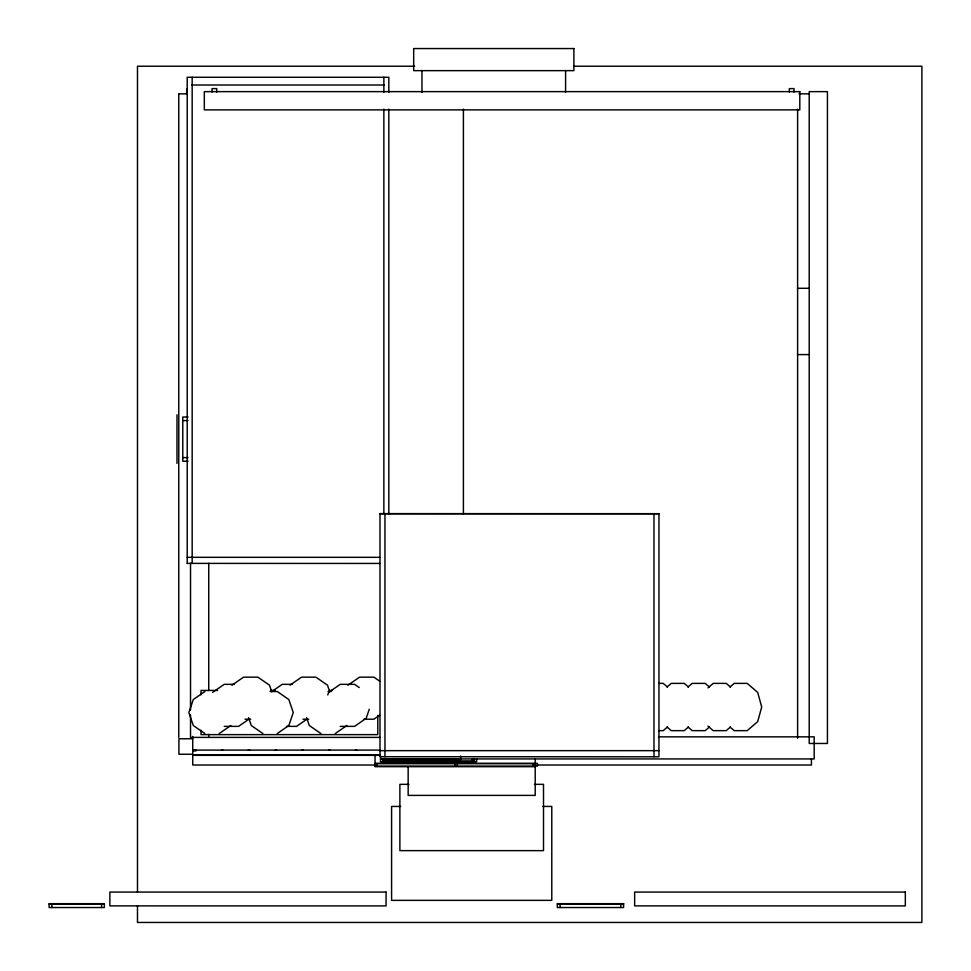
<?xml version="1.0" encoding="UTF-8"?>
<svg xmlns="http://www.w3.org/2000/svg" width="971" height="971" viewBox="0 0 971 971"><rect width="100%" height="100%" fill="white"/><g stroke="black" fill="none" stroke-linecap="round" stroke-linejoin="round"><path stroke-width="1.46" d="M327.749 694.969L328.635 692.372L340.226 684.337L354.573 684.337L359.209 687.553M369.271 709.255L366.164 718.346L354.573 726.369L340.226 726.369M667.053 686.983L671.252 683.378L684.227 683.378L688.427 686.983M688.038 686.983L692.238 683.378L705.213 683.378L709.413 686.983M707.98 687.893L713.236 683.378L726.211 683.378L730.398 686.983M667.429 727.048L663.229 730.653L658.908 730.653M730.022 686.983L734.222 683.378L747.197 683.378L757.696 692.408L761.701 707.009L757.696 721.623L747.197 730.653L734.222 730.653L730.022 727.048M688.427 727.048L684.227 730.653L671.252 730.653L667.053 727.048M709.413 727.048L705.213 730.653L692.238 730.653L688.038 727.048M730.398 727.048L726.211 730.653L713.236 730.653L707.98 726.138M204.893 691.522L193.29 699.545L188.859 712.532L193.29 725.519L204.893 733.554M212.625 692.372L224.228 684.337L234.266 684.337M231.96 685.186L243.563 677.163L257.898 677.163L269.501 685.186L271.71 691.68M271.783 691.57L282.233 684.337L292.271 684.337M219.228 733.554L230.831 725.519M289.965 685.186L301.556 677.163L315.903 677.163L327.506 685.186L329.715 691.68M249.001 719.147L238.563 726.369L224.228 726.369M277.233 733.554L288.836 725.519L293.266 712.532L288.836 699.545L277.233 691.522L270.059 691.522M347.958 685.186L359.561 677.163L373.908 677.163L379.697 681.169M307.006 719.147L296.568 726.369L286.53 726.369M335.238 733.554L346.841 725.519M379.697 715.178L373.908 719.195L363.87 719.195M414.605 66.222L137.481 66.222L137.481 892.143M573.606 66.222L921.892 66.222L921.892 922.45L137.481 922.45L137.481 905.785M191.748 85.011L384.285 85.011M178.919 93.847L187.209 93.847M798.987 93.847L808.661 93.847M797.604 288.29L808.661 288.29M797.604 354.585L808.661 354.585M188.083 417.008L182.779 417.008L182.779 461.189L188.083 461.189M182.779 420.589L188.083 420.589M182.779 457.608L188.083 457.608M379.989 513.671L658.957 513.671L658.957 756.785L379.989 756.725L379.989 513.671L658.957 513.732M187.209 557.318L379.734 557.318M187.209 563.386L379.734 563.447M658.908 683.378L663.229 683.378L667.429 686.983M217.638 690.442L201.009 690.442L201.009 694.86M270.508 690.442L275.048 690.442M329.436 690.442L332.458 690.442M328.064 691.522L330.929 691.522M244.995 719.195L250.724 719.195M303.001 719.195L308.729 719.195M658.556 736.843L814.183 736.843L814.183 758.934L380.547 758.934M380.037 737.39L190.522 737.39L190.522 714.68M192.731 738.773L178.919 738.773L178.919 754.249L192.731 754.249M192.731 750.098L380.025 750.098M194.661 750.267L196.203 750.267M221.449 750.267L223.002 750.267M248.248 750.267L249.79 750.267M275.036 750.267L276.577 750.267M301.823 750.267L303.377 750.267M328.623 750.267L330.164 750.267M355.41 750.267L356.952 750.267M379.989 750.656L658.957 750.656M192.731 750.935L196.045 750.935M192.731 755.074L380.025 755.074M192.731 755.353L380.025 755.353M380.547 759.213L460.824 759.213M383.035 759.71L460.727 759.71M383.035 760.924L474.176 760.924M380.547 761.701L476.664 761.701L476.664 758.934M474.455 762.259L380.547 762.259L380.547 756.191M375.024 763.364L537.424 763.364L537.424 766.119L375.024 766.119M375.024 763.631L535.215 763.631M374.697 765.014L192.731 765.014L192.731 736.394M536.951 765.014L811.416 765.014L811.416 758.994M535.215 766.677L375.024 766.677L375.024 754.552M408.949 784.35L399.882 784.35L399.882 850.632L543.505 850.632L543.505 784.35L534.426 784.35M400.659 806.44L391.592 806.44L391.592 900.36L551.783 900.36L551.783 806.44L542.716 806.44M49.108 903.94L104.346 903.94M557.318 903.94L623.6 903.94M320.891 733.554L309.3 725.519L306.642 717.727M262.898 733.554L251.295 725.519L248.637 717.727M797.604 109.177L797.604 738.227M794.011 92.124L794.011 88.604L789.326 88.604L789.326 92.124M653.981 513.671L653.981 756.725M620.833 903.673L620.833 907.533M565.595 70.64L565.595 92.403M560.073 903.673L560.073 907.533M535.215 759.104L535.215 795.395L408.16 795.395L408.16 766.823M533.006 763.631L533.006 766.119M474.455 761.701L474.455 759.213L472.246 759.213L472.246 761.701M463.41 109.177L463.41 513.89M460.642 755.996L460.642 758.934M457.329 763.631L457.329 766.119M455.12 763.631L455.12 766.119M429.704 759.213L429.704 761.701M427.495 759.213L427.495 761.701M421.972 70.64L421.972 92.403M388.825 92.476L388.825 77.279L187.209 77.279L187.209 563.447M388.825 109.08L388.825 513.671M384.965 513.671L384.965 756.725M383.861 77.279L383.861 92.415M383.861 109.08L383.861 513.416M382.756 759.213L382.756 761.701M377.78 715.481L377.78 734.634L201.009 734.634L201.009 730.216M377.234 763.631L377.234 766.119M216.751 92.124L216.751 88.604L212.066 88.604L212.066 92.124M208.741 563.289L208.741 690.466M208.741 734.367L208.741 737.39M192.173 77.279L192.173 563.386M190.522 563.289L190.522 710.141M186.65 89.15L186.65 93.847M178.773 93.847L178.773 737.39M176.989 414.787L176.989 463.41M101.579 903.673L101.579 907.533M51.864 903.673L51.864 907.533M573.885 48.55L413.682 48.55L413.682 70.64L573.885 70.64L573.885 48.55M799.813 91.638L204.323 91.638L204.323 109.869L799.813 109.869L799.813 91.638M827.438 91.638L809.207 91.638L809.207 743.47L827.438 743.47L827.438 91.638M386.07 892.07L109.869 892.07L109.869 905.882L386.07 905.907L386.07 892.07M905.324 892.07L634.646 892.07L634.646 905.882L905.324 905.907L905.324 892.07M104.346 903.673L49.108 903.673L49.108 907.533L104.346 907.533L104.346 903.673M623.6 903.673L557.318 903.673L557.318 907.533L623.6 907.533L623.6 903.673"/></g></svg>
